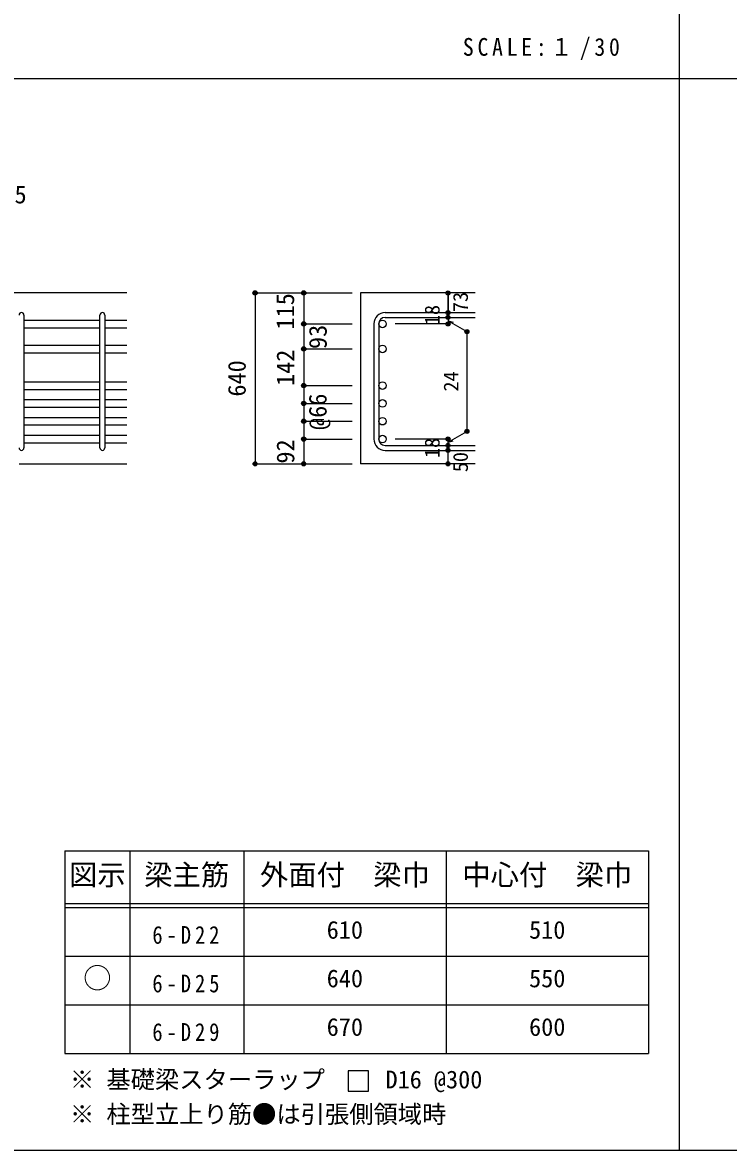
# Model space of a CAD drawing. Units: millimetres at full size, sheet at 1:30, with parts at other scales. Extents: x -5973 to 5954, y -4195 to 4201.
# Drawn here: x -3558 to -942, y -4195 to -15 of the extents above; entities that cross this region are included whole.
import ezdxf
from ezdxf.enums import TextEntityAlignment as Align

# ---------------------------------------------------------------- set-up
doc = ezdxf.new("R2010")
doc.units = ezdxf.units.MM
doc.header["$LTSCALE"] = 30
doc.header["$PDMODE"] = 32
doc.header["$PDSIZE"] = 15
for name, color, linetype in [('0-1_躯体線', 2, 'Continuous'), ('0-5_基礎梁筋', 7, 'Continuous'), ('0-6_スタラップ筋', 7, 'Continuous'), ('0-D_寸法', 4, 'Continuous'), ('6-7_文字', 7, 'Continuous'), ('6-E_枠', 7, 'Continuous'), ('F-0_枠', 6, 'Continuous')]:
    doc.layers.add(name, color=color, linetype=linetype)
doc.styles.add('ＭＳ ゴシック', font='')
doc.styles.get('ＭＳ ゴシック').set_extended_font_data('MS Gothic')

msp = doc.modelspace()

# ---------------------------------------------------------------- linework, layer by layer
at = {"layer": '0-1_躯体線'}
for p, q in [((-3170.8, -1017.16), (-5020.8, -1017.16)), ((-1880.8, -1017.16), (-2305.8, -1017.16)), ((-2305.8, -1017.16), (-2305.8, -1650.66)), ((-3570.8, -1650.66), (-3170.8, -1650.66)), ((-1880.8, -1650.66), (-2305.8, -1650.66))]:
    msp.add_line(p, q, dxfattribs=at)
at = {"layer": '0-5_基礎梁筋'}
for p, q in [((-3552.8, -1118.09), (-3270.8, -1118.09)), ((-3252.8, -1118.09), (-3170.8, -1118.09)), ((-3552.8, -1146.09), (-3270.8, -1146.09)), ((-3252.8, -1146.09), (-3170.8, -1146.09)), ((-3552.8, -1210.66), (-3270.8, -1210.66)), ((-3252.8, -1210.66), (-3170.8, -1210.66)), ((-3552.8, -1238.66), (-3270.8, -1238.66)), ((-3252.8, -1238.66), (-3170.8, -1238.66)), ((-3552.8, -1346.66), (-3270.8, -1346.66)), ((-3552.8, -1374.66), (-3270.8, -1374.66)), ((-3252.8, -1346.66), (-3170.8, -1346.66)), ((-3252.8, -1374.66), (-3170.8, -1374.66)), ((-3552.8, -1412.66), (-3270.8, -1412.66)), ((-3252.8, -1412.66), (-3170.8, -1412.66)), ((-3552.8, -1440.66), (-3270.8, -1440.66)), ((-3252.8, -1440.66), (-3170.8, -1440.66)), ((-3552.8, -1478.66), (-3270.8, -1478.66)), ((-3252.8, -1478.66), (-3170.8, -1478.66)), ((-3552.8, -1506.66), (-3270.8, -1506.66)), ((-3552.8, -1544.66), (-3270.8, -1544.66)), ((-3252.8, -1506.66), (-3170.8, -1506.66)), ((-3252.8, -1544.66), (-3170.8, -1544.66)), ((-3552.8, -1572.66), (-3270.8, -1572.66)), ((-3252.8, -1572.66), (-3170.8, -1572.66))]:
    msp.add_line(p, q, dxfattribs=at)
at = {"layer": '0-5_基礎梁筋', "color": 3}
for centre in [(-2223.8, -1132.09), (-2223.8, -1224.66), (-2223.8, -1360.66), (-2223.8, -1426.66), (-2223.8, -1492.66), (-2223.8, -1558.66)]:
    msp.add_circle(centre, 14, dxfattribs=at)
at = {"layer": '0-6_スタラップ筋'}
for p, q in [((-3552.8, -1099.09), (-3552.8, -1591.66)), ((-3270.8, -1591.66), (-3270.8, -1099.09)), ((-3252.8, -1099.09), (-3252.8, -1591.66)), ((-2213.8, -1090.09), (-1880.8, -1090.09)), ((-2213.8, -1108.09), (-1880.8, -1108.09)), ((-2255.8, -1132.09), (-2255.8, -1558.66)), ((-2237.8, -1132.09), (-2237.8, -1558.66)), ((-2213.8, -1582.66), (-1880.8, -1582.66)), ((-2213.8, -1600.66), (-1880.8, -1600.66))]:
    msp.add_line(p, q, dxfattribs=at)
for centre, radius, start, end in [((-3561.8, -1099.09), 9, 0, 180), ((-3261.8, -1099.09), 9, 0, 180), ((-2213.8, -1132.09), 42, 90, 180), ((-2213.8, -1132.09), 24, 90, 180), ((-2213.8, -1558.66), 42, 180, 270), ((-2213.8, -1558.66), 24, 180, 270), ((-3561.8, -1591.66), 9, 180, 0), ((-3261.8, -1591.66), 9, 180, 0)]:
    msp.add_arc(centre, radius, start, end, dxfattribs=at)
at = {"layer": '0-D_寸法'}
for p, q in [((-2695.8, -1017.16), (-2515.8, -1017.16)), ((-2695.8, -1017.16), (-2515.8, -1017.16)), ((-2695.8, -1017.16), (-2695.8, -1650.66)), ((-2515.8, -1017.16), (-2335.8, -1017.16)), ((-2515.8, -1017.16), (-2335.8, -1017.16)), ((-1980.8, -1090.09), (-1980.8, -1017.16)), ((-1980.8, -1017.16), (-1980.8, -1090.09)), ((-1980.8, -1108.09), (-1980.8, -1090.09)), ((-1980.8, -1108.09), (-1980.8, -1132.09)), ((-1980.8, -1120.09), (-1910.74, -1160.54)), ((-1980.8, -1120.09), (-1961.48, -1125.27)), ((-2515.8, -1132.09), (-2335.8, -1132.09)), ((-2515.8, -1132.09), (-2335.8, -1132.09)), ((-1980.8, -1132.09), (-2176.89, -1132.09)), ((-1910.74, -1160.54), (-1910.74, -1530.21)), ((-2515.8, -1224.66), (-2335.8, -1224.66)), ((-2515.8, -1224.66), (-2335.8, -1224.66)), ((-2515.8, -1228.66), (-2515.8, -1360.66)), ((-2515.8, -1360.66), (-2335.8, -1360.66)), ((-2515.8, -1360.66), (-2335.8, -1360.66)), ((-2515.8, -1426.66), (-2335.8, -1426.66)), ((-2515.8, -1492.66), (-2335.8, -1492.66)), ((-1980.8, -1570.66), (-1910.74, -1530.21)), ((-2515.8, -1558.66), (-2335.8, -1558.66)), ((-1980.8, -1558.66), (-2176.89, -1558.66)), ((-1980.8, -1582.66), (-1980.8, -1558.66)), ((-1980.8, -1570.66), (-1961.48, -1565.49)), ((-1980.8, -1600.66), (-1980.8, -1582.66)), ((-1980.8, -1650.66), (-1980.8, -1600.66)), ((-2695.8, -1650.66), (-2515.8, -1650.66)), ((-2515.8, -1650.66), (-2335.8, -1650.66))]:
    msp.add_line(p, q, dxfattribs=at)
for points in [[(-2515.8, -1017.16), (-2515.8, -1132.09), (-2515.8, -1228.66)], [(-2515.8, -1360.66), (-2515.8, -1558.66), (-2515.8, -1650.66)]]:
    msp.add_lwpolyline(points, dxfattribs=at)
for centre, radius in [((-2695.8, -1017.16), 8), ((-2695.8, -1017.16), 7.2), ((-2695.8, -1017.16), 6.4), ((-2695.8, -1017.16), 5.6), ((-2695.8, -1017.16), 4.8), ((-2695.8, -1017.16), 4), ((-2695.8, -1017.16), 3.2), ((-2695.8, -1017.16), 2.4), ((-2695.8, -1017.16), 1.6), ((-2695.8, -1017.16), 0.8), ((-2515.8, -1017.16), 8), ((-2515.8, -1017.16), 7.2), ((-2515.8, -1017.16), 6.4), ((-2515.8, -1017.16), 5.6), ((-2515.8, -1017.16), 4.8), ((-2515.8, -1017.16), 4), ((-2515.8, -1017.16), 3.2), ((-2515.8, -1017.16), 2.4), ((-2515.8, -1017.16), 1.6), ((-2515.8, -1017.16), 0.8), ((-1980.8, -1017.16), 4), ((-1980.8, -1017.16), 3.6), ((-1980.8, -1017.16), 3.2), ((-1980.8, -1017.16), 2.8), ((-1980.8, -1017.16), 2.4), ((-1980.8, -1017.16), 2), ((-1980.8, -1017.16), 1.6), ((-1980.8, -1017.16), 1.2), ((-1980.8, -1017.16), 0.8), ((-1980.8, -1017.16), 0.4), ((-1980.8, -1090.09), 4), ((-1980.8, -1090.09), 3.6), ((-2515.8, -1132.09), 8), ((-2515.8, -1132.09), 7.2), ((-2515.8, -1132.09), 6.4), ((-2515.8, -1132.09), 5.6), ((-2515.8, -1132.09), 4.8), ((-2515.8, -1132.09), 4), ((-1980.8, -1108.09), 4), ((-1980.8, -1132.09), 4), ((-1980.8, -1108.09), 3.6), ((-1980.8, -1132.09), 3.6), ((-1980.8, -1090.09), 3.2), ((-1980.8, -1108.09), 3.2), ((-1980.8, -1090.09), 2.8), ((-1980.8, -1108.09), 2.8), ((-1980.8, -1090.09), 2.4), ((-1980.8, -1108.09), 2.4), ((-1980.8, -1090.09), 2), ((-1980.8, -1108.09), 2), ((-1980.8, -1090.09), 1.6), ((-1980.8, -1108.09), 1.6), ((-1980.8, -1090.09), 1.2), ((-1980.8, -1108.09), 1.2), ((-1980.8, -1090.09), 0.8), ((-1980.8, -1108.09), 0.8), ((-1980.8, -1090.09), 0.4), ((-1980.8, -1108.09), 0.4), ((-2515.8, -1132.09), 3.2), ((-2515.8, -1132.09), 2.4), ((-2515.8, -1132.09), 1.6), ((-2515.8, -1132.09), 0.8), ((-1980.8, -1132.09), 3.2), ((-1980.8, -1132.09), 2.8), ((-1980.8, -1132.09), 2.4), ((-1980.8, -1132.09), 2), ((-1980.8, -1132.09), 1.6), ((-1980.8, -1132.09), 1.2), ((-1980.8, -1132.09), 0.8), ((-1980.8, -1132.09), 0.4), ((-1910.74, -1160.54), 4), ((-1910.74, -1160.54), 3.6), ((-1910.74, -1160.54), 3.2), ((-1910.74, -1160.54), 2.8), ((-1910.74, -1160.54), 2.4), ((-1910.74, -1160.54), 2), ((-1910.74, -1160.54), 1.6), ((-1910.74, -1160.54), 1.2), ((-1910.74, -1160.54), 0.8), ((-1910.74, -1160.54), 0.4), ((-2515.8, -1224.66), 8), ((-2515.8, -1224.66), 7.2), ((-2515.8, -1224.66), 6.4), ((-2515.8, -1224.66), 5.6), ((-2515.8, -1224.66), 4.8), ((-2515.8, -1224.66), 4), ((-2515.8, -1224.66), 3.2), ((-2515.8, -1224.66), 2.4), ((-2515.8, -1224.66), 1.6), ((-2515.8, -1224.66), 0.8), ((-2515.8, -1360.66), 8), ((-2515.8, -1360.66), 7.2), ((-2515.8, -1360.66), 6.4), ((-2515.8, -1360.66), 5.6), ((-2515.8, -1360.66), 4.8), ((-2515.8, -1360.66), 4), ((-2515.8, -1360.66), 3.2), ((-2515.8, -1360.66), 2.4), ((-2515.8, -1360.66), 1.6), ((-2515.8, -1360.66), 0.8), ((-2515.8, -1426.66), 8), ((-2515.8, -1426.66), 7.2), ((-2515.8, -1426.66), 6.4), ((-2515.8, -1426.66), 5.6), ((-2515.8, -1426.66), 4.8), ((-2515.8, -1426.66), 4), ((-2515.8, -1426.66), 3.2), ((-2515.8, -1426.66), 2.4), ((-2515.8, -1426.66), 1.6), ((-2515.8, -1426.66), 0.8), ((-2515.8, -1492.66), 8), ((-2515.8, -1492.66), 7.2), ((-2515.8, -1492.66), 6.4), ((-2515.8, -1492.66), 5.6), ((-2515.8, -1492.66), 4.8), ((-2515.8, -1492.66), 4), ((-2515.8, -1492.66), 3.2), ((-2515.8, -1492.66), 2.4), ((-2515.8, -1492.66), 1.6), ((-2515.8, -1492.66), 0.8), ((-1910.74, -1530.21), 4), ((-1910.74, -1530.21), 3.6), ((-1910.74, -1530.21), 3.2), ((-1910.74, -1530.21), 2.8), ((-1910.74, -1530.21), 2.4), ((-1910.74, -1530.21), 2), ((-1910.74, -1530.21), 1.6), ((-1910.74, -1530.21), 1.2), ((-1910.74, -1530.21), 0.8), ((-1910.74, -1530.21), 0.4), ((-2515.8, -1558.66), 8), ((-2515.8, -1558.66), 7.2), ((-2515.8, -1558.66), 6.4), ((-2515.8, -1558.66), 5.6), ((-2515.8, -1558.66), 4.8), ((-2515.8, -1558.66), 4), ((-2515.8, -1558.66), 3.2), ((-2515.8, -1558.66), 2.4), ((-2515.8, -1558.66), 1.6), ((-2515.8, -1558.66), 0.8), ((-1980.8, -1558.66), 4), ((-1980.8, -1582.66), 4), ((-1980.8, -1558.66), 3.6), ((-1980.8, -1582.66), 3.6), ((-1980.8, -1558.66), 3.2), ((-1980.8, -1582.66), 3.2), ((-1980.8, -1558.66), 2.8), ((-1980.8, -1582.66), 2.8), ((-1980.8, -1558.66), 2.4), ((-1980.8, -1582.66), 2.4), ((-1980.8, -1558.66), 2), ((-1980.8, -1582.66), 2), ((-1980.8, -1558.66), 1.6), ((-1980.8, -1582.66), 1.6), ((-1980.8, -1558.66), 1.2), ((-1980.8, -1582.66), 1.2), ((-1980.8, -1558.66), 0.8), ((-1980.8, -1582.66), 0.8), ((-1980.8, -1558.66), 0.4), ((-1980.8, -1582.66), 0.4), ((-1980.8, -1600.66), 4), ((-1980.8, -1600.66), 3.6), ((-1980.8, -1600.66), 3.2), ((-1980.8, -1600.66), 2.8), ((-1980.8, -1600.66), 2.4), ((-1980.8, -1600.66), 2), ((-1980.8, -1600.66), 1.6), ((-1980.8, -1600.66), 1.2), ((-1980.8, -1600.66), 0.8), ((-1980.8, -1600.66), 0.4), ((-2695.8, -1650.66), 7.2), ((-2695.8, -1650.66), 6.4), ((-2695.8, -1650.66), 5.6), ((-2695.8, -1650.66), 4.8), ((-2695.8, -1650.66), 4), ((-2695.8, -1650.66), 3.2), ((-2695.8, -1650.66), 2.4), ((-2695.8, -1650.66), 1.6), ((-2695.8, -1650.66), 0.8), ((-2515.8, -1650.66), 7.2), ((-2515.8, -1650.66), 6.4), ((-2515.8, -1650.66), 5.6), ((-2515.8, -1650.66), 4.8), ((-2515.8, -1650.66), 4), ((-2515.8, -1650.66), 3.2), ((-2515.8, -1650.66), 2.4), ((-2515.8, -1650.66), 1.6), ((-2515.8, -1650.66), 0.8), ((-1980.8, -1650.66), 4), ((-1980.8, -1650.66), 3.6), ((-1980.8, -1650.66), 3.2), ((-1980.8, -1650.66), 2.8), ((-1980.8, -1650.66), 2.4), ((-1980.8, -1650.66), 2), ((-1980.8, -1650.66), 1.6), ((-1980.8, -1650.66), 1.2), ((-1980.8, -1650.66), 0.8), ((-1980.8, -1650.66), 0.4)]:
    msp.add_circle(centre, radius, dxfattribs=at)
at = {"layer": '0-D_寸法', "color": 7}
for p in [(-2695.8, -1017.16), (-2695.8, -1017.16), (-2515.8, -1017.16), (-1980.8, -1017.16), (-1980.8, -1090.09), (-2515.8, -1132.09), (-1980.8, -1108.09), (-1980.8, -1132.09), (-1910.74, -1160.54), (-2515.8, -1224.66), (-2515.8, -1360.66), (-2515.8, -1426.66), (-2515.8, -1426.66), (-2515.8, -1492.66), (-2515.8, -1492.66), (-1910.74, -1530.21), (-2515.8, -1558.66), (-2515.8, -1558.66), (-1980.8, -1558.66), (-1980.8, -1558.66), (-1980.8, -1582.66), (-1980.8, -1600.66), (-2695.8, -1650.66), (-2695.8, -1650.66), (-2515.8, -1650.66), (-1980.8, -1650.66)]:
    msp.add_point(p, dxfattribs=at)
at = {"layer": '6-7_文字'}
msp.add_lwpolyline([(-2350.55, -3975.2), (-2275.55, -3975.2), (-2275.55, -3900.2), (-2350.55, -3900.2)], close=True, dxfattribs=at)
at = {"layer": '6-E_枠', "color": 3}
for p, q in [((-3400.52, -3085.43), (-3400.52, -3835.43)), ((-3400.52, -3085.43), (-1238, -3085.43)), ((-1238, -3085.43), (-1238, -3835.43)), ((-3400.52, -3835.43), (-1238, -3835.43))]:
    msp.add_line(p, q, dxfattribs=at)
at = {"layer": '6-E_枠'}
for p, q in [((-3160.52, -3085.43), (-3160.52, -3835.43)), ((-2738, -3085.43), (-2738, -3835.43)), ((-1988, -3085.43), (-1988, -3835.43)), ((-3400.52, -3280.43), (-1238, -3280.43)), ((-3400.52, -3295.43), (-1238, -3295.43)), ((-3400.52, -3475.43), (-1238, -3475.43)), ((-3400.52, -3655.43), (-1238, -3655.43))]:
    msp.add_line(p, q, dxfattribs=at)
at = {"layer": 'F-0_枠', "color": 2}
for p, q in [((-1124.64, 4201.15), (-1124.64, -4195.24)), ((-5972.88, -222.05), (3723.6, -222.05))]:
    msp.add_line(p, q, dxfattribs=at)
at = {"layer": 'F-0_枠'}
msp.add_line((5954.1, -4195.24), (-5972.88, -4195.24), dxfattribs=at)

# ---------------------------------------------------------------- texts
at = {"layer": '0-D_寸法', "style": 'ＭＳ ゴシック'}
msp.add_text('167.5', height=65.98, dxfattribs=at).set_placement((-3767.05, -705.12), align=Align.BOTTOM_LEFT)
for s, height, p in [('115', 65.98, (-2531.49, -1152.81)), ('73', 54.99, (-1890.8, -1088.36)), ('18', 54.99, (-1995.8, -1136.59)), ('93', 65.98, (-2410.62, -1225.09)), ('142', 65.98, (-2530.8, -1362.16)), ('640', 65.98, (-2710.8, -1401.41)), ('24', 54.99, (-1925.74, -1382.88)), ('@66', 65.98, (-2411.15, -1524.99)), ('92', 65.98, (-2530.8, -1649.66)), ('18', 54.99, (-1995.8, -1629.16)), ('50', 54.99, (-1890.8, -1681.66))]:
    msp.add_text(s, height=height, rotation=90, dxfattribs=at).set_placement(p, align=Align.BOTTOM_LEFT)
at = {"layer": '6-7_文字', "color": 2, "style": 'ＭＳ ゴシック'}
for s, p in [('図示', (-3385.52, -3235.43)), ('梁主筋', (-3106.76, -3235.43)), ('外面付\u3000梁巾', (-2678, -3235.43)), ('中心付\u3000梁巾', (-1928, -3235.43)), ('○', (-3333.02, -3617.93))]:
    msp.add_text(s, height=76.98, dxfattribs=at).set_placement(p, align=Align.BOTTOM_LEFT)
at = {"layer": '6-7_文字', "style": 'ＭＳ ゴシック'}
for s, p in [('610', (-2430.5, -3430.43)), ('510', (-1680.5, -3430.43)), ('640', (-2430.5, -3610.43)), ('550', (-1680.5, -3610.43)), ('670', (-2430.5, -3790.43)), ('600', (-1680.5, -3790.43)), ('※ 基礎梁スターラップ     D16 @300', (-3381.96, -3985.01)), ('※ 柱型立上り筋●は引張側領域時', (-3381.96, -4113.51))]:
    msp.add_text(s, height=65.98, dxfattribs=at).set_placement(p, align=Align.BOTTOM_LEFT)
at = {"layer": '6-7_文字', "color": 2, "insert": (-1925.98, -154.55), "char_height": 65.98, "attachment_point": 7, "style": 'ＭＳ ゴシック'}
msp.add_mtext('\\T1.34;\\W0.9;SCALE:１/30', dxfattribs=at)
at = {"layer": '6-7_文字', "char_height": 65.98, "attachment_point": 7, "style": 'ＭＳ ゴシック'}
for s, insert in [('\\T1.38;\\W0.85;6-D22', (-3076.76, -3430.43)), ('\\T1.38;\\W0.85;6-D25', (-3076.76, -3610.43)), ('\\T1.38;\\W0.85;6-D29', (-3076.76, -3790.43))]:
    msp.add_mtext(s, dxfattribs=dict(at, insert=insert))

doc.saveas('drawing.dxf')
